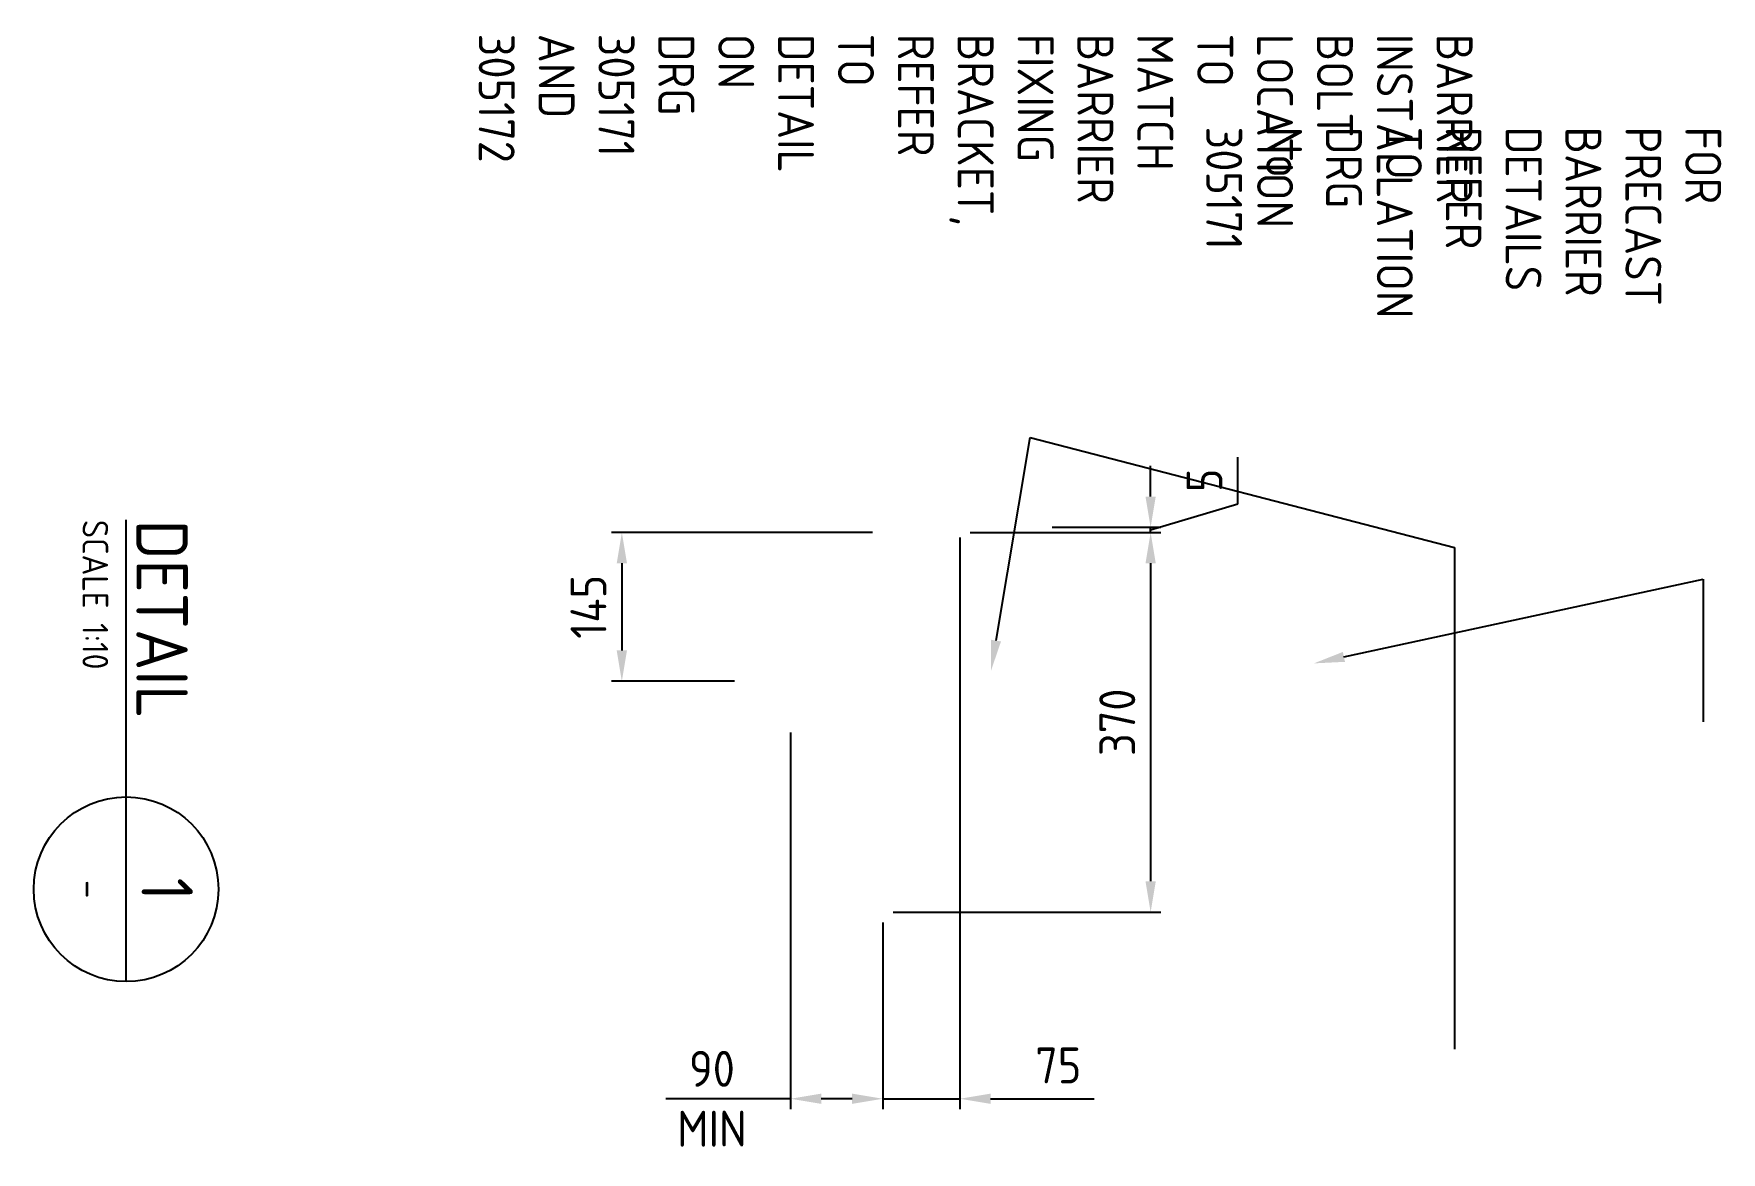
# Paper-space layout 'SHEET (5)' of a CAD drawing. Header units: metres. Extents: x -9 to 1337, y -9 to 581.
# Drawn here: x 1318.649 to 1320.294, y 53.968 to 55.058 of the extents above; entities that cross this region are included whole.
import ezdxf
from ezdxf import colors
from ezdxf.entities.mleader import LeaderData, LeaderLine
from ezdxf.enums import TextEntityAlignment as Align
from ezdxf.math import Vec2, Vec3

# ---------------------------------------------------------------- set-up
doc = ezdxf.new("R2010")
doc.units = ezdxf.units.M
for name, color, linetype in [('_symbol', 7, 'Continuous'), ('_User Miscellaneous1', 7, 'Continuous'), ('_User Miscellaneous1 @ 0.01', 7, 'Continuous'), ('_wipeout', 255, 'Continuous')]:
    doc.layers.add(name, color=color, linetype=linetype)
doc.styles.add('IsoCP', font='isocp.shx')
doc.dimstyles.new('NWRL Standard', dxfattribs={"dimtxt": 3.5, "dimasz": 3, "dimexe": 1, "dimexo": 1, "dimgap": 1.5, "dimtad": 1, "dimdec": 0, "dimlfac": 1000, "dimzin": 0, "dimdsep": 46, "dimtxsty": 'IsoCP', "dimcen": 0, "dimdle": 2, "dimclrd": 256, "dimclre": 256, "dimclrt": 7, "dimadec": 0, "dimazin": 0, "dimtfac": 1, "dimtdec": 0, "dimtmove": 0, "dimatfit": 2, "dimfxl": 1, "dimtolj": 1, "dimtzin": 0, "dimarcsym": 0})

# ---------------------------------------------------------------- blocks, each defined once
blk = doc.blocks.new('*D129')
at = {"layer": '_User Miscellaneous1', "lineweight": -2, "transparency": 16777216}
for p, q in [((1319.5617, 54.5719), (1319.7477, 54.5719)), ((1319.7377, 54.5419), (1319.7377, 54.2319)), ((1319.4867, 54.2019), (1319.7477, 54.2019))]:
    blk.add_line(p, q, dxfattribs=at)
at = {"layer": '_User Miscellaneous1', "transparency": 16777216}
for points in [[(1319.7327, 54.5419), (1319.7427, 54.5419), (1319.7377, 54.5719)], [(1319.7327, 54.2319), (1319.7427, 54.2319), (1319.7377, 54.2019)]]:
    blk.add_solid(points, dxfattribs=at)
at = {"layer": 'Defpoints', "color": 0, "transparency": 16777216}
for p in [(1319.5517, 54.5719), (1319.4767, 54.2019), (1319.7377, 54.2019)]:
    blk.add_point(p, dxfattribs=at)
at = {"layer": '_User Miscellaneous1', "color": 7, "transparency": 16777216, "insert": (1319.7052, 54.3869), "char_height": 0.035, "attachment_point": 5, "rotation": 90, "style": 'IsoCP'}
blk.add_mtext('\\A1;370', dxfattribs=at)
blk = doc.blocks.new('*D130')
at = {"layer": '_User Miscellaneous1', "lineweight": -2, "transparency": 16777216}
for p, q in [((1319.5517, 54.5669), (1319.5517, 54.01)), ((1319.4767, 54.1919), (1319.4767, 54.01)), ((1319.4467, 54.02), (1319.4167, 54.02)), ((1319.4767, 54.02), (1319.5517, 54.02)), ((1319.5817, 54.02), (1319.6827, 54.02))]:
    blk.add_line(p, q, dxfattribs=at)
at = {"layer": '_User Miscellaneous1', "transparency": 16777216}
for points in [[(1319.4467, 54.025), (1319.4467, 54.015), (1319.4767, 54.02)], [(1319.5817, 54.025), (1319.5817, 54.015), (1319.5517, 54.02)]]:
    blk.add_solid(points, dxfattribs=at)
at = {"layer": 'Defpoints', "color": 0, "transparency": 16777216}
for p in [(1319.5517, 54.5769), (1319.4767, 54.2019), (1319.4767, 54.02)]:
    blk.add_point(p, dxfattribs=at)
at = {"layer": '_User Miscellaneous1', "color": 7, "transparency": 16777216, "insert": (1319.6477, 54.0525), "char_height": 0.035, "attachment_point": 5, "style": 'IsoCP'}
blk.add_mtext('\\A1;75', dxfattribs=at)
blk = doc.blocks.new('*D131')
at = {"layer": '_User Miscellaneous1', "lineweight": -2, "transparency": 16777216}
for p, q in [((1319.3867, 54.3769), (1319.3867, 54.01)), ((1319.4767, 54.1919), (1319.4767, 54.01)), ((1319.3867, 54.02), (1319.2654, 54.02)), ((1319.4467, 54.02), (1319.4167, 54.02))]:
    blk.add_line(p, q, dxfattribs=at)
at = {"layer": '_User Miscellaneous1', "transparency": 16777216}
for points in [[(1319.4167, 54.025), (1319.4167, 54.015), (1319.3867, 54.02)], [(1319.4467, 54.025), (1319.4467, 54.015), (1319.4767, 54.02)]]:
    blk.add_solid(points, dxfattribs=at)
at = {"layer": 'Defpoints', "color": 0, "transparency": 16777216}
for p in [(1319.3867, 54.3869), (1319.4767, 54.2019), (1319.3867, 54.02)]:
    blk.add_point(p, dxfattribs=at)
at = {"layer": '_User Miscellaneous1', "color": 7, "transparency": 16777216, "insert": (1319.3102, 54.02), "char_height": 0.035, "attachment_point": 5, "style": 'IsoCP'}
blk.add_mtext('\\A1;90\\PMIN', dxfattribs=at)
blk = doc.blocks.new('sym_detail')
at = {"layer": '_symbol', "color": 1, "style": 'IsoCP'}
blk.add_text('DETAIL', height=5, dxfattribs=at).set_placement((-22.5, 1))
blk.add_attdef('PREFIX', text='', height=5, dxfattribs=at).set_placement((-21.75, 1), align=Align.RIGHT)
at = {"layer": '_symbol', "style": 'IsoCP'}
blk.add_attdef('SCALE', (-22.5, -5), '', height=2.5, dxfattribs=at)
blk.add_wipeout([(14.91, 8.89), (13.5, 9), (12.09, 8.89), (10.72, 8.56), (9.41, 8.02), (8.21, 7.28), (7.14, 6.36), (6.22, 5.29), (5.48, 4.09), (4.94, 2.78), (4.61, 1.41), (4.5, 0), (4.61, -1.41), (4.94, -2.78), (5.48, -4.09), (6.22, -5.29), (7.14, -6.36), (8.21, -7.28), (9.41, -8.02), (10.72, -8.56), (12.09, -8.89), (13.5, -9), (14.91, -8.89), (16.28, -8.56), (17.59, -8.02), (18.79, -7.28), (19.86, -6.36), (20.78, -5.29), (21.52, -4.09), (22.06, -2.78), (22.39, -1.41), (22.5, 0), (22.39, 1.41), (22.06, 2.78), (21.52, 4.09), (20.78, 5.29), (19.86, 6.36), (18.79, 7.28), (17.59, 8.02), (16.28, 8.56)]).dxf.layer = '_wipeout'
at = {"layer": '_symbol', "color": 1}
blk.add_line((22.5, 0), (-22.5, 0), dxfattribs=at)
blk.add_circle((13.5, 0), 9, dxfattribs=at)
at = {"layer": '_symbol', "color": 1, "style": 'IsoCP'}
blk.add_attdef('DETAIL-LET.', text='', height=5, dxfattribs=at).set_placement((13.5, 4), align=Align.MIDDLE)
blk.add_attdef('SUFFIX', (22.5, 1), '', height=0.005, dxfattribs=at)
at = {"layer": '_symbol', "color": 7, "style": 'IsoCP'}
blk.add_attdef('PLAN-NO.', text='', height=3, dxfattribs=at).set_placement((13.5, -3.5), align=Align.MIDDLE)
blk = doc.blocks.new('*D132')
at = {"layer": '_User Miscellaneous1', "lineweight": -2, "transparency": 16777216}
for p, q in [((1319.4667, 54.5719), (1319.2124, 54.5719)), ((1319.2224, 54.5419), (1319.2224, 54.4569)), ((1319.3321, 54.4269), (1319.2124, 54.4269))]:
    blk.add_line(p, q, dxfattribs=at)
at = {"layer": '_User Miscellaneous1', "transparency": 16777216}
for points in [[(1319.2174, 54.5419), (1319.2274, 54.5419), (1319.2224, 54.5719)], [(1319.2174, 54.4569), (1319.2274, 54.4569), (1319.2224, 54.4269)]]:
    blk.add_solid(points, dxfattribs=at)
at = {"layer": 'Defpoints', "color": 0, "transparency": 16777216}
for p in [(1319.4767, 54.5719), (1319.2224, 54.4269), (1319.3421, 54.4269)]:
    blk.add_point(p, dxfattribs=at)
at = {"layer": '_User Miscellaneous1', "color": 7, "transparency": 16777216, "insert": (1319.1899, 54.4994), "char_height": 0.035, "attachment_point": 5, "rotation": 90, "style": 'IsoCP'}
blk.add_mtext('\\A1;145', dxfattribs=at)
blk = doc.blocks.new('*D143')
at = {"layer": '_User Miscellaneous1', "lineweight": -2, "transparency": 16777216}
for p, q in [((1319.8227, 54.5999), (1319.8227, 54.6454)), ((1319.7377, 54.6069), (1319.7377, 54.6369)), ((1319.7377, 54.5744), (1319.8227, 54.5999)), ((1319.5617, 54.5719), (1319.7477, 54.5719)), ((1319.6417, 54.5769), (1319.7477, 54.5769)), ((1319.7377, 54.5719), (1319.7377, 54.5769)), ((1319.7377, 54.5719), (1319.7377, 54.5769)), ((1319.7377, 54.5419), (1319.7377, 54.5119))]:
    blk.add_line(p, q, dxfattribs=at)
at = {"layer": '_User Miscellaneous1', "transparency": 16777216}
for points in [[(1319.7327, 54.6069), (1319.7427, 54.6069), (1319.7377, 54.5769)], [(1319.7327, 54.5419), (1319.7427, 54.5419), (1319.7377, 54.5719)]]:
    blk.add_solid(points, dxfattribs=at)
at = {"layer": 'Defpoints', "color": 0, "transparency": 16777216}
for p in [(1319.5517, 54.5719), (1319.6317, 54.5769), (1319.7377, 54.5769)]:
    blk.add_point(p, dxfattribs=at)
at = {"layer": '_User Miscellaneous1', "color": 7, "transparency": 16777216, "insert": (1319.7902, 54.6227), "char_height": 0.035, "attachment_point": 5, "rotation": 90, "style": 'IsoCP'}
blk.add_mtext('\\A1;5', dxfattribs=at)

psp = doc.layouts.new('SHEET (5)')

# ---------------------------------------------------------------- block references
at = {"layer": '_User Miscellaneous1 @ 0.01'}
ref = psp.add_blockref('sym_detail', (1318.73932, 54.35919), dxfattribs=dict(at, xscale=0.009999999999999998, yscale=0.009999999999999998, zscale=0.009999999999999998, rotation=270.0000000005065))
ref.add_attrib('PREFIX', '%%U', dxfattribs={"layer": '_symbol', "color": 1, "height": 0.05, "rotation": 270, "style": 'IsoCP'}).set_placement((1318.74932, 54.57669), align=Align.BOTTOM_RIGHT)
ref.add_attrib('DETAIL-LET.', '1', dxfattribs={"layer": '_symbol', "color": 1, "height": 0.05, "rotation": 270, "style": 'IsoCP'}).set_placement((1318.77932, 54.22419), align=Align.MIDDLE)
ref.add_attrib('PLAN-NO.', '-', dxfattribs={"layer": '_symbol', "color": 7, "height": 0.03, "rotation": 270, "style": 'IsoCP'}).set_placement((1318.70432, 54.22419), align=Align.MIDDLE)
ref.add_attrib('SUFFIX', '%%U', dxfattribs={"layer": '_symbol', "color": 1, "height": 0.00005, "rotation": 270, "style": 'IsoCP'}).set_placement((1318.74932, 54.13419), align=Align.BOTTOM_LEFT)
ref.add_attrib('SCALE', 'SCALE 1:10', dxfattribs={"layer": '_symbol', "color": 7, "height": 0.025, "rotation": 270, "style": 'IsoCP'}).set_placement((1318.68932, 54.58419), align=Align.BOTTOM_LEFT)

# ---------------------------------------------------------------- dimensions: what is measured, and where the dimension line sits
at = {"layer": '_User Miscellaneous1'}
for base, p1, p2, picture, middle in [((1319.73768, 54.57693), (1319.55169, 54.57193), (1319.63169, 54.57693), '*D143', (1319.79018, 54.61493)), ((1319.22243, 54.42693), (1319.47669, 54.57193), (1319.34215, 54.42693), '*D132', (1319.18993, 54.49943)), ((1319.73768, 54.20193), (1319.55169, 54.57193), (1319.47669, 54.20193), '*D129', (1319.70518, 54.38693))]:
    dim = psp.add_linear_dim(base=base, p1=p1, p2=p2, angle=270, dimstyle='NWRL Standard', dxfattribs=at)
    dim.commit()
    dim.dimension.update_dxf_attribs({"geometry": picture, "text_midpoint": middle})
dim = psp.add_linear_dim(base=(1319.47669, 54.02004), p1=(1319.55169, 54.57693), p2=(1319.47669, 54.20193), dimstyle='NWRL Standard', dxfattribs=at)
dim.commit()
dim.dimension.update_dxf_attribs({"geometry": '*D130', "text_midpoint": (1319.64769, 54.02004), "dimtype": 160})
dim = psp.add_linear_dim(base=(1319.38669, 54.02004), p1=(1319.47669, 54.20193), p2=(1319.38669, 54.38693), text='<>\\XMIN', dimstyle='NWRL Standard', dxfattribs=at)
dim.commit()
dim.dimension.update_dxf_attribs({"geometry": '*D131', "text_midpoint": (1319.31019, 54.02004), "dimtype": 160})

# ---------------------------------------------------------------- leaders
ml = psp.add_multileader_mtext('Standard', dxfattribs=at)
ml.set_content('BARRIER INSTALLATION BOLT LOCATION TO MATCH BARRIER FIXING BRACKET, REFER TO DETAIL ON DRG 305171 AND 305172', color=2, style='IsoCP')
ml.set_leader_properties(color=7, linetype='ByLayer', lineweight=-1)
ml.build(insert=Vec2(0, 0))
ml.multileader.update_dxf_attribs({"dogleg_length": 4, "arrow_head_size": 0.03, "scale": 0.01})
ctx = ml.context
ctx.base_point, ctx.scale, ctx.char_height, ctx.arrow_head_size, ctx.landing_gap_size, ctx.plane_origin, ctx.plane_x_axis, ctx.plane_y_axis = Vec3(1320.03394, 54.06844), 0.01, 0.035, 0.03, 0.02, Vec3(1321.25974, 49.85886), Vec3(0, -1), Vec3(1, 0)
notes = []
notes.append((ctx, [(0, (1, 1, 0), (1320.03394, 54.55733), (0, -1), 0.48889, [(0, [(1319.58206, 54.43693), (1319.62016, 54.6646)], 0, [])])]))
ctx.mtext.insert, ctx.mtext.text_direction, ctx.mtext.rotation, ctx.mtext.width, ctx.mtext.flow_direction = Vec3(1320.05145, 55.05794), Vec3(0, -1), 4.712389, 0.4488052, 5
ml = psp.add_multileader_mtext('Standard', dxfattribs=at)
ml.set_content('FOR PRECAST BARRIER DETAILS REFER TO DRG No 305171', color=2, style='IsoCP')
ml.set_leader_properties(color=7, linetype='ByLayer', lineweight=-1)
ml.build(insert=Vec2(0, 0))
ml.multileader.update_dxf_attribs({"dogleg_length": 4, "arrow_head_size": 0.03, "scale": 0.01})
ctx = ml.context
ctx.base_point, ctx.scale, ctx.char_height, ctx.arrow_head_size, ctx.landing_gap_size, ctx.plane_origin, ctx.plane_x_axis, ctx.plane_y_axis = Vec3(1320.27613, 54.38742), 0.01, 0.035, 0.03, 0.02, Vec3(1321.86775, 49.4172), Vec3(0, -1), Vec3(1, 0)
notes.append((ctx, [(0, (1, 1, 0), (1320.27613, 54.52631), (0, -1), 0.13889, [(0, [(1319.89674, 54.44429)], 0, [])])]))
ctx.mtext.insert, ctx.mtext.text_direction, ctx.mtext.rotation, ctx.mtext.width, ctx.mtext.defined_height, ctx.mtext.flow_direction = Vec3(1320.29363, 54.96742), Vec3(0, -1), 4.712389, 0.4004044, 0.23887, 5
for ctx, leaders in notes:
    for number, flags, end, landing, length, lines in leaders:
        leader = LeaderData()
        leader.index, (leader.has_last_leader_line, leader.has_dogleg_vector, leader.attachment_direction) = number, flags
        leader.last_leader_point, leader.dogleg_vector, leader.dogleg_length = Vec3(end), Vec3(landing), length
        for number, points, colour, breaks in lines:
            line = LeaderLine()
            line.index, line.vertices, line.color, line.breaks = number, Vec3.list(points), colors.encode_raw_color(colour), breaks
            leader.lines.append(line)
        ctx.leaders.append(leader)

doc.saveas('drawing.dxf')
